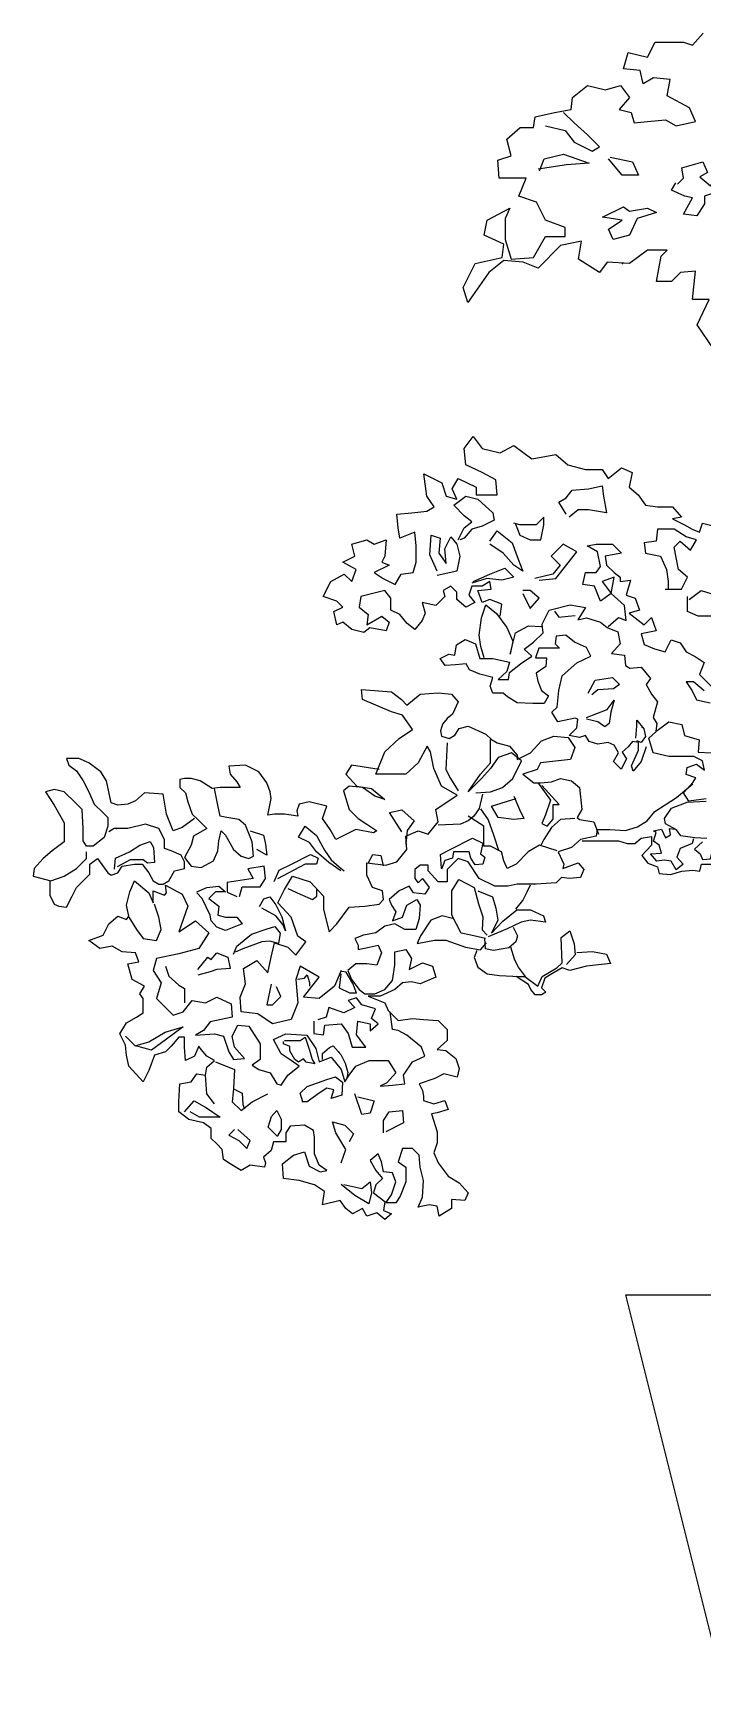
# Model space of a CAD drawing. Extents: x 898 to 1809, y 384 to 1198.
# Drawn here: x 898 to 1220, y 393 to 1190 of the extents above; entities that cross this region are included whole.
import ezdxf

# ---------------------------------------------------------------- set-up
doc = ezdxf.new("R2010")
doc.units = 0
doc.header["$LTSCALE"] = 0.9
doc.header["$MEASUREMENT"] = 0
doc.header["$PDSIZE"] = 15
for name, color, linetype in [('2', 2, 'CONTINUOUS'), ('3', 3, 'CONTINUOUS'), ('4', 4, 'CONTINUOUS')]:
    doc.layers.add(name, color=color, linetype=linetype)

msp = doc.modelspace()

# ---------------------------------------------------------------- linework, layer by layer
at = {"layer": '2'}
msp.add_lwpolyline([(1230.52, 393.02), (1183.27, 582.02), (1655.77, 582.02), (1608.52, 393.02)], dxfattribs=at)
at = {"layer": '3'}
for points in [[(1225.56, 1038.1), (1217.62, 1049.64), (1223.39, 1061.91), (1215.45, 1061.91), (1216.9, 1075.61), (1209.68, 1074.89), (1205.35, 1070.56), (1198.13, 1070.56), (1200.29, 1082.83), (1203.18, 1085.71), (1193.79, 1085.71), (1185.13, 1079.22), (1174.3, 1079.94), (1170.69, 1074.89), (1160.59, 1081.38), (1162.03, 1090.04), (1151.92, 1087.88), (1141.1, 1077.06), (1133.88, 1079.94), (1124.49, 1080.66), (1117.27, 1074.89), (1107.17, 1060.46), (1105, 1067.68), (1110.78, 1079.22), (1123.77, 1082.11), (1124.49, 1088.6), (1115.11, 1092.93), (1116.55, 1100.14), (1127.38, 1105.91), (1125.21, 1100.86), (1125.21, 1090.76), (1128.1, 1081.38), (1138.93, 1082.11), (1144.71, 1092.21), (1154.09, 1092.21), (1154.09, 1096.53), (1144.71, 1100.14), (1140.37, 1108.8), (1131.71, 1111.68), (1135.32, 1120.34), (1122.33, 1120.34), (1121.6, 1129), (1128.1, 1131.16), (1125.94, 1139.1), (1132.43, 1144.87), (1138.93, 1144.87), (1139.65, 1149.92), (1149.04, 1152.08), (1156.98, 1153.52), (1157.7, 1159.3), (1164.92, 1165.07), (1173.58, 1162.9), (1180.8, 1165.07), (1185.13, 1159.3), (1180.08, 1153.52), (1185.85, 1152.08), (1187.3, 1147.03), (1193.79, 1147.75), (1202.46, 1148.47), (1207.51, 1145.59), (1216.9, 1147.75), (1214.01, 1154.25), (1203.18, 1160.02), (1204.62, 1167.95), (1196.68, 1168.67), (1191.63, 1165.79), (1190.19, 1172.28), (1182.24, 1173), (1184.41, 1180.94), (1193.79, 1178.77), (1197.4, 1185.99), (1211.12, 1185.99), (1215.45, 1184.54), (1220.51, 1190.32)], [(1144.71, 1145.59), (1154.09, 1143.42), (1158.42, 1137.65), (1167.08, 1133.33), (1170.69, 1135.49), (1164.92, 1141.26), (1158.42, 1147.03), (1153.37, 1152.08)], [(1141.82, 1123.95), (1143.98, 1129.72), (1153.37, 1131.88), (1165.64, 1127.55), (1154.81, 1126.83), (1141.1, 1124.67)], [(1175.75, 1130.44), (1186.58, 1128.28), (1189.46, 1121.78), (1181.52, 1121.78), (1175.03, 1129.72)], [(1208.16, 1117.4), (1211.05, 1120.29), (1210.33, 1125.34), (1220.43, 1128.22), (1222.6, 1123.17), (1218.99, 1121.01), (1224.04, 1116.68), (1228.38, 1121.73), (1229.82, 1114.52), (1221.16, 1111.63), (1221.16, 1108.02), (1217.55, 1102.25), (1211.05, 1102.97), (1215.38, 1110.91), (1211.77, 1111.63), (1205.27, 1114.52), (1207.44, 1118.12)], [(1172.14, 1101.58), (1182.24, 1106.63), (1185.13, 1104.47), (1193.79, 1105.91), (1198.13, 1103.75), (1188.74, 1100.86), (1185.13, 1092.93), (1177.19, 1090.76), (1175.03, 1095.81), (1181.52, 1100.14), (1172.14, 1101.58)], [(1122.82, 909.29), (1123.54, 915.06), (1117.77, 917.22), (1114.16, 915.78), (1111.99, 921.55), (1118.49, 922.27), (1117.77, 925.88), (1114.16, 923.71), (1109.11, 923.71), (1107.66, 919.39), (1110.55, 915.78), (1106.22, 913.62), (1101.89, 917.22), (1101.89, 920.83), (1099, 923.71), (1095.39, 921.55), (1096.11, 918.67), (1091.78, 914.34), (1085.28, 915.78), (1086.73, 910.73), (1085.28, 907.12), (1081.67, 902.79), (1078.06, 905.68), (1074.45, 910.01), (1070.12, 912.17), (1070.12, 917.94), (1067.24, 921.55), (1061.46, 920.11), (1055.68, 918.67), (1054.96, 913.62), (1059.29, 910.01), (1058.57, 904.96), (1065.79, 909.29), (1069.4, 906.4), (1067.96, 902.07), (1060.02, 903.52), (1057.13, 901.35), (1051.35, 902.79), (1047.02, 906.4), (1044.13, 904.96), (1042.69, 911.45), (1047.02, 913.62), (1044.13, 916.5), (1037.64, 918.67), (1041.25, 925.88), (1047.74, 929.49), (1051.35, 925.88), (1053.52, 931.65), (1047.02, 935.26), (1052.8, 938.14), (1051.35, 943.91), (1058.57, 946.08), (1062.18, 943.91), (1067.96, 946.08), (1067.24, 938.14), (1065.79, 935.26), (1069.4, 933.81), (1062.18, 930.21), (1066.51, 927.32), (1072.29, 924.44), (1075.18, 929.49), (1080.95, 930.21), (1082.4, 935.26), (1082.4, 943.19), (1081.67, 949.69), (1074.45, 946.8), (1073.73, 951.85), (1073.01, 958.34), (1080.23, 959.06), (1087.45, 959.78), (1091.06, 961.95), (1087.45, 967), (1086, 977.82), (1094.67, 973.49), (1096.83, 967), (1101.89, 965.56), (1099.72, 970.61), (1102.61, 975.66), (1111.27, 971.33), (1111.27, 967.72), (1121.38, 967.72), (1120.66, 974.93), (1114.16, 978.54), (1106.22, 982.15), (1105.5, 990.08), (1109.83, 995.85), (1114.16, 990.08), (1122.82, 987.92), (1129.32, 991.53), (1137.98, 985.03), (1149.53, 987.2), (1155.31, 982.15), (1163.97, 979.98), (1171.91, 979.98), (1174.8, 975.66), (1181.3, 980.71), (1186.35, 978.54), (1184.91, 971.33), (1189.24, 967.72), (1192.85, 962.67), (1198.62, 961.95), (1205.84, 961.95), (1210.17, 956.9), (1205.84, 956.18), (1211.62, 953.29), (1215.22, 951.13), (1218.83, 949.69), (1220.28, 954.01), (1226.05, 952.57)], [(1102.61, 946.08), (1105.5, 951.85), (1109.11, 954.73), (1105.5, 957.62), (1100.44, 962.67), (1106.22, 967), (1111.99, 965.56), (1119.21, 959.06), (1119.93, 955.46), (1114.16, 952.57), (1109.11, 951.13), (1105.5, 946.8), (1103.33, 946.08)], [(1154.59, 958.34), (1150.98, 964.11), (1154.59, 966.28), (1157.47, 969.88), (1165.41, 970.61), (1171.91, 972.05), (1172.63, 967), (1174.08, 959.06), (1165.41, 960.51), (1160.36, 960.51), (1156.03, 956.9)], [(1130.04, 954.01), (1132.21, 948.24), (1137.26, 946.08), (1142.31, 946.08), (1143.76, 953.29), (1143.76, 956.9), (1140.15, 953.29), (1135.82, 953.29), (1132.21, 953.29), (1129.32, 954.01)], [(1117.77, 945.36), (1121.38, 950.41), (1128.6, 944.64), (1131.48, 936.7), (1133.65, 930.93), (1129.32, 933.81), (1124.27, 939.59), (1117.77, 943.91)], [(1202.23, 922.27), (1210.17, 922.27), (1213.06, 928.04), (1208.73, 931.65), (1206.56, 942.47), (1209.45, 945.36), (1214.5, 941.03), (1217.39, 946.08), (1212.34, 947.52), (1206.56, 951.13), (1198.62, 951.13), (1197.9, 945.36), (1192.12, 944.64), (1192.85, 939.59), (1200.06, 938.14), (1202.95, 931.65), (1203.67, 925.88), (1203.67, 922.27)], [(1092.5, 930.93), (1088.89, 938.86), (1089.61, 948.24), (1093.95, 946.8), (1093.22, 939.59), (1096.83, 934.54), (1096.11, 941.75), (1099, 947.52), (1101.89, 943.91), (1103.33, 938.14), (1101.89, 930.93), (1092.5, 928.76)], [(1141.59, 926.6), (1149.53, 927.32), (1159.64, 940.31), (1153.14, 943.91), (1147.37, 938.14), (1151.7, 933.81), (1148.09, 929.49), (1139.43, 927.32)], [(1174.8, 904.24), (1179.85, 908.57), (1183.46, 907.12), (1182.74, 914.34), (1176.24, 920.11), (1177.69, 928.04), (1171.91, 925.88), (1176.24, 920.11), (1171.19, 916.5), (1168.3, 923.71), (1162.53, 924.44), (1163.97, 930.21), (1169.02, 930.21), (1171.19, 933.09), (1169.75, 940.31), (1164.69, 943.19), (1169.02, 943.91), (1176.96, 943.91), (1181.3, 939.59), (1173.35, 938.14), (1174.08, 933.81), (1177.69, 930.21), (1180.57, 928.04), (1180.57, 925.88), (1185.63, 926.6), (1183.46, 919.39), (1187.79, 917.94), (1189.96, 912.17), (1184.91, 910.73), (1192.12, 904.96), (1195.73, 908.57), (1197.9, 902.07), (1190.68, 900.63), (1192.12, 895.58), (1197.18, 893.42), (1202.23, 891.97), (1205.12, 897.74), (1209.45, 896.3), (1212.34, 891.97), (1216.67, 889.81), (1221, 886.92), (1218.83, 881.15), (1224.61, 875.38)], [(1109.83, 925.88), (1117.77, 929.49), (1124.99, 932.37), (1129.32, 928.04), (1123.54, 926.6), (1116.32, 927.32), (1109.11, 925.16)], [(1133.65, 920.11), (1137.26, 912.89), (1141.59, 917.94), (1137.26, 921.55), (1133.65, 921.55)], [(1213.78, 917.22), (1219.56, 921.55), (1226.78, 919.39), (1226.78, 912.89), (1226.05, 909.29), (1218.11, 909.29), (1213.06, 911.45), (1213.06, 918.67)], [(1193.17, 846.22), (1190.67, 839.13), (1186.91, 834.54), (1186.08, 837.04), (1189.41, 844.55), (1189.41, 848.3), (1186.49, 848.72), (1184.41, 846.22), (1181.49, 843.71), (1183.57, 840.38), (1181.07, 835.38), (1177.31, 839.13), (1179.82, 843.3), (1177.73, 847.05), (1174.81, 848.3), (1169.8, 847.47), (1165.63, 848.72), (1163.96, 851.64), (1161.04, 850.8), (1156.03, 851.64), (1159.79, 855.39), (1160.2, 859.56), (1158.95, 859.98), (1150.61, 858.31), (1147.69, 862.9), (1150.19, 865.4), (1151.02, 873.32), (1152.69, 880.41), (1159.79, 886.67), (1166.46, 890), (1164.38, 894.17), (1158.53, 896.67), (1154.36, 900.01), (1149.77, 899.59), (1149.35, 895.84), (1151.44, 893.75), (1146.43, 893.75), (1141.43, 893.75), (1139.76, 889.17), (1145.18, 889.17), (1144.76, 885), (1140.17, 881.66), (1141.01, 877.91), (1142.68, 873.32), (1146.02, 870.82), (1143.93, 867.07), (1138.51, 867.07), (1130.99, 867.48), (1126.4, 870.4), (1124.32, 872.07), (1119.31, 872.07), (1118.06, 875.41), (1119.31, 879.58), (1113.05, 881.24), (1108.04, 883.33), (1106.37, 886.25), (1101.37, 885.83), (1096.36, 885.41), (1093.86, 888.75), (1098.03, 890.83), (1100.95, 890.42), (1101.78, 895.42), (1105.96, 897.92), (1110.96, 895.84), (1113.05, 888.75), (1119.31, 888.75), (1127.24, 887.08), (1125.99, 882.5), (1121.81, 878.74), (1126.82, 878.74), (1127.24, 882.08), (1132.66, 886.25), (1138.09, 890), (1134.33, 893.34), (1138.92, 896.67), (1143.51, 901.26), (1143.1, 905.43), (1146.43, 912.1), (1156.45, 914.6), (1163.96, 913.35), (1160.2, 907.51), (1164.38, 908.35), (1171.05, 906.26), (1174.39, 903.76), (1179.4, 901.68), (1180.65, 895.84), (1176.48, 891.25), (1182.74, 890.42), (1183.15, 885.41), (1185.24, 884.16), (1190.67, 884.58), (1195.26, 879.16), (1193.17, 876.24), (1195.67, 871.65), (1198.59, 867.9), (1196.51, 860.39), (1198.18, 857.48), (1197.76, 853.72)], [(1115.14, 889.17), (1113.47, 894.59), (1112.63, 900.01), (1113.89, 908.35), (1115.97, 914.6), (1120.98, 910.43), (1125.99, 903.76), (1128.91, 897.09), (1127.66, 890.83), (1130.16, 901.26), (1136.42, 904.6), (1142.68, 904.18)], [(1148.94, 911.68), (1151.02, 908.77), (1155.61, 909.18), (1158.95, 909.6)], [(1165.21, 872.07), (1168.55, 878.33), (1176.9, 879.58), (1180.23, 876.24), (1177.31, 874.16), (1169.8, 873.74), (1166.88, 871.24)], [(1221, 873.22), (1215.95, 877.55), (1212.34, 877.55), (1215.22, 873.22), (1217.39, 868.89), (1223.89, 867.45)], [(1046.31, 738.33), (1043.09, 730.83), (1035.59, 724.94), (1028.09, 725.48), (1035.59, 735.12), (1026.48, 740.47), (1024.34, 734.04), (1025.41, 722.8), (1022.2, 714.77), (1013.09, 712.63), (1006.12, 717.45), (998.09, 718.52), (997.55, 725.48), (1000.23, 731.9), (999.16, 739.4), (1005.59, 743.15), (1010.95, 737.26), (1012.55, 744.75), (1014.16, 751.71), (1020.59, 749.57), (1024.34, 745.82), (1029.16, 752.25), (1025.41, 754.93), (1022.2, 764.03), (1015.77, 770.99), (1018.98, 777.42), (1022.73, 783.84), (1031.31, 781.16), (1037.74, 774.2), (1037.74, 767.78), (1040.42, 757.07), (1044.17, 760.82), (1050.06, 768.85), (1057.56, 769.38), (1064.53, 770.45), (1066.67, 772.6), (1066.13, 776.88), (1061.31, 778.49), (1058.63, 784.38), (1058.63, 790.27), (1067.74, 789.2), (1073.1, 790.8), (1077.92, 796.69), (1077.39, 803.12), (1083.28, 805.79), (1088.1, 804.19), (1092.93, 810.08), (1091.85, 815.97), (1102.03, 822.93), (1094.53, 827.21), (1090.78, 835.78), (1089.18, 843.81), (1087.57, 846.49), (1083.28, 838.46), (1077.39, 833.1), (1062.92, 833.1), (1067.21, 843.81), (1074.17, 850.24), (1080.6, 854.52), (1075.78, 861.48), (1070.42, 863.09), (1056.49, 868.98), (1055.95, 873.8), (1070.42, 872.72), (1075.24, 868.98), (1077.92, 866.3), (1084.35, 871.65), (1092.93, 872.19), (1099.36, 871.65), (1102.57, 867.91), (1099.89, 862.02), (1097.21, 859.87), (1095.07, 857.2), (1094, 853.98), (1094.53, 851.31), (1098.28, 850.24), (1100.96, 851.84), (1103.11, 855.06), (1107.39, 856.13), (1115.97, 852.38), (1118.64, 849.7), (1121.32, 848.09), (1127.22, 846.49), (1130.97, 842.2), (1130.97, 840.06), (1137.4, 843.28), (1142.76, 849.17), (1148.65, 851.31), (1155.62, 850.77), (1158.83, 845.95), (1156.69, 840.06), (1142.22, 838.46), (1140.61, 835.24), (1133.65, 833.1), (1139.01, 828.82), (1142.22, 828.82), (1147.58, 829.35), (1151.87, 830.96), (1157.22, 829.89), (1160.97, 826.68), (1162.05, 815.97), (1159.9, 812.22), (1160.97, 811.15), (1167.94, 810.08), (1170.08, 804.19)], [(1164.38, 860.39), (1174.39, 864.15), (1177.73, 868.73), (1176.06, 862.9), (1175.23, 857.48), (1173.14, 855.81), (1169.8, 858.31), (1164.38, 859.56)], [(1188.16, 850.39), (1188.58, 856.22), (1188.58, 859.14), (1191.92, 854.97), (1192.75, 851.22), (1190.67, 848.3), (1188.58, 849.14)], [(1221.96, 821.2), (1213.62, 819.95), (1211.11, 824.12), (1215.7, 829.12), (1216.95, 831.21), (1212.36, 832.87), (1212.78, 836.21), (1217.37, 837.88), (1221.13, 834.96), (1220.29, 839.54), (1216.12, 841.63), (1209.44, 841.63), (1204.02, 841.63), (1196.51, 843.3), (1194.42, 850.39), (1199.01, 854.56), (1204.02, 858.31), (1210.28, 857.06), (1211.53, 851.64), (1218.62, 849.55), (1218.21, 843.71), (1224.47, 843.3)], [(1097.21, 848.09), (1096.68, 835.24), (1098.82, 830.96), (1102.57, 825.07)], [(1111.14, 824), (1118.11, 824.53), (1124, 826.68), (1128.83, 830.96), (1133.11, 839.53), (1128.29, 843.28), (1121.86, 841.13), (1118.11, 835.78), (1113.82, 830.96), (1107.39, 824.53), (1113.29, 833.1), (1118.11, 838.46), (1118.11, 849.7)], [(975.58, 811.68), (969.69, 807.4), (965.4, 805.79), (962.19, 813.83), (960.58, 823.46), (951.47, 824), (947.18, 820.25), (943.43, 818.64), (938.61, 818.11), (935.4, 819.18), (933.25, 829.89), (930.57, 834.17), (924.68, 838.46), (919.86, 840.6), (913.96, 840.6), (915.03, 837.39), (918.79, 834.71), (922, 829.89), (924.68, 824.53), (927.36, 818.64), (931.65, 814.36), (933.79, 812.22), (933.79, 807.94), (932.18, 802.58), (926.82, 798.3), (923.61, 798.3), (922, 800.98), (922, 806.87), (921.46, 815.97), (918.25, 819.18), (912.89, 824.53), (908.07, 825.61), (903.78, 824.53), (908.07, 818.11), (910.75, 813.29), (912.89, 809.54), (912.89, 803.65), (912.89, 800.44), (907, 796.16), (902.71, 792.41), (898.42, 787.59), (897.89, 783.84), (906.46, 781.7), (912.89, 783.84), (918.79, 787.59), (923.61, 792.41), (923.61, 795.62)], [(1064.53, 835.24), (1051.13, 837.39), (1048.45, 833.1), (1053.81, 827.21), (1060.78, 826.14), (1067.21, 820.79), (1062.38, 822.39), (1056.49, 826.68), (1050.06, 827.21), (1047.38, 825.07), (1050.06, 815.97), (1054.35, 811.68), (1058.63, 809.01), (1063.46, 805.79), (1061.85, 804.72), (1053.28, 806.33), (1043.63, 801.51), (1040.95, 806.33), (1037.2, 811.68), (1039.34, 817.57), (1030.77, 819.72), (1025.95, 818.64), (1024.88, 815.43), (1025.41, 812.75), (1018.98, 813.83), (1014.16, 813.83), (1010.95, 813.29), (1012.55, 821.32), (1012.02, 824.53), (1010.41, 828.82), (1006.66, 834.17), (1000.23, 837.39), (992.19, 836.85), (992.73, 833.1), (995.94, 829.35), (997.55, 826.68), (991.66, 826.68), (987.91, 826.68), (984.16, 826.14), (978.26, 829.89), (973.97, 830.96), (970.76, 830.96), (968.62, 830.42), (968.62, 826.68), (971.3, 824), (972.37, 819.72), (974.51, 813.83), (977.19, 811.15), (981.48, 806.87), (975.05, 803.12), (973.97, 798.83), (970.76, 792.94), (973.97, 788.66), (978.8, 788.12), (984.69, 791.34), (986.83, 796.16), (987.37, 800.98), (988.44, 805.79), (990.58, 803.65), (994.34, 796.69), (998.09, 793.48), (1001.84, 792.41), (1003.98, 793.48), (1003.44, 800.44), (1000.23, 808.47), (997.01, 811.15), (991.12, 812.22), (987.91, 812.75), (986.83, 818.11), (985.23, 826.14)], [(1114.36, 823.46), (1112.75, 816.5), (1110.07, 812.75), (1107.39, 810.61), (1103.64, 809.01), (1092.93, 808.47)], [(1129.36, 822.39), (1132.04, 815.97), (1134.18, 811.68), (1129.36, 811.15), (1121.86, 812.22), (1118.64, 817.57), (1130.43, 821.32)], [(1141.21, 828.48), (1147.05, 820.56), (1144.55, 813.47), (1142.88, 809.3), (1145.38, 808.05), (1148.3, 811.38), (1148.3, 818.47), (1151.22, 818.47), (1142.88, 827.65)], [(1075.39, 805.24), (1069.43, 814.51), (1075.39, 815.83), (1081.35, 810.54), (1078.04, 805.91), (1077.37, 799.29)], [(1113.25, 816.39), (1117.01, 810.97), (1119.51, 803.88), (1122.01, 796.37)], [(1222.38, 802.02), (1216.54, 802.43), (1209.86, 803.27), (1207.77, 806.19), (1202.35, 809.1), (1201.93, 811.61), (1205.27, 816.61), (1212.78, 819.53), (1221.96, 819.95)], [(905.93, 781.7), (905.93, 774.74), (908.07, 770.45), (910.21, 769.38), (913.96, 768.85), (916.64, 774.2), (918.79, 778.49), (925.22, 784.91), (925.22, 789.73), (928.97, 792.41), (933.79, 785.45), (935.4, 784.38), (938.61, 785.45), (940.75, 788.66), (946.65, 789.73), (950.4, 789.73), (953.61, 785.45), (955.76, 781.7), (958.44, 780.09), (960.58, 780.09), (963.26, 781.7), (965.94, 786.52), (970.76, 787.59), (970.76, 790.8), (969.15, 794.01), (964.33, 796.16), (961.11, 797.23), (961.11, 801.51), (958.44, 806.87), (952.01, 809.01), (943.43, 806.87), (937, 806.87), (934.32, 805.26)], [(1169.55, 806.33), (1169.01, 803.12), (1161.51, 801.51), (1157.22, 797.76), (1150.79, 795.62), (1153.47, 789.73), (1152.94, 787.59), (1160.44, 790.27), (1163.12, 787.05), (1161.51, 783.31), (1156.15, 782.77), (1152.4, 783.31), (1149.72, 780.63), (1140.08, 780.09), (1130.97, 780.09), (1126.68, 779.02), (1120.25, 779.02), (1112.75, 782.77), (1107.39, 790.8), (1102.57, 792.41), (1097.21, 787.05), (1097.21, 781.16), (1092.93, 781.16), (1088.1, 786.52), (1088.1, 789.2), (1084.35, 789.2), (1081.67, 787.05), (1081.67, 782.77), (1083.28, 780.63), (1085.42, 782.77), (1088.64, 778.49), (1086.5, 775.27), (1081.14, 775.81), (1078.99, 779.02), (1074.17, 776.88), (1069.35, 772.6), (1070.42, 769.92), (1072.56, 766.71), (1070.96, 762.42), (1075.78, 764.03), (1077.92, 769.92), (1082.75, 772.6), (1084.35, 769.92), (1083.82, 763.49), (1082.21, 758.14), (1076.85, 758.14), (1072.03, 760.82), (1067.21, 759.75), (1062.92, 756.53), (1057.03, 755.46), (1052.74, 753.86), (1054.35, 750.64), (1054.35, 748.5), (1059.71, 749.57), (1063.99, 750.64), (1065.6, 746.9), (1063.46, 741.01), (1058.63, 741.54), (1053.28, 741.54), (1049.52, 738.33), (1051.13, 734.04), (1054.88, 729.23), (1057.56, 727.08), (1062.38, 727.08), (1067.21, 729.23), (1070.96, 733.51), (1072.03, 741.01), (1072.03, 747.43), (1077.39, 748.5), (1080.07, 744.22), (1078.99, 738.86), (1085.42, 742.08), (1090.25, 740.47), (1091.85, 735.12), (1084.35, 731.9), (1080.07, 732.97), (1075.78, 732.44), (1072.03, 729.23), (1065.06, 726.01), (1059.17, 726.01), (1067.21, 722.8), (1068.81, 719.05), (1073.64, 714.23), (1080.6, 715.3), (1085.96, 714.77), (1092.93, 714.23), (1097.21, 709.95), (1097.21, 704.6), (1092.39, 700.31), (1096.68, 699.78), (1101.5, 696.03), (1103.11, 691.21), (1102.03, 686.93), (1095.6, 688.53), (1091.32, 686.39), (1083.82, 683.71), (1085.42, 680.5), (1085.96, 677.82), (1085.96, 675.68), (1090.78, 674.08), (1096.14, 675.68), (1097.75, 671.4), (1092.39, 669.79), (1089.71, 669.26), (1092.39, 660.69), (1092.39, 655.33), (1090.78, 650.52), (1092.93, 645.7), (1097.75, 639.27), (1103.11, 636.06), (1107.39, 631.24), (1105.79, 627.49), (1099.36, 628.03), (1099.36, 623.74), (1093.46, 620), (1092.39, 624.81), (1088.64, 625.35), (1083.28, 624.28), (1085.42, 629.1), (1085.96, 637.13), (1084.35, 643.55), (1083.82, 649.44), (1080.6, 652.66), (1075.78, 652.66), (1073.64, 646.23), (1077.39, 643.55), (1077.39, 636.59), (1074.71, 629.63), (1072.56, 626.42), (1067.74, 626.42), (1070.42, 630.17), (1072.56, 636.59), (1070.96, 640.88), (1066.67, 641.41), (1065.6, 646.23), (1063.99, 649.98), (1060.24, 646.77), (1062.92, 641.95), (1066.13, 638.2), (1062.92, 634.99), (1061.85, 631.24), (1067.21, 626.96), (1066.67, 622.67), (1070.42, 621.07), (1067.21, 618.39), (1063.46, 621.6), (1058.63, 620), (1056.49, 623.74), (1051.67, 621.07), (1048.45, 623.74), (1045.77, 627.49), (1037.2, 625.35), (1038.27, 631.78), (1033.45, 634.99), (1025.95, 637.13), (1018.45, 638.2), (1017.91, 645.16), (1023.27, 649.44), (1028.63, 651.05), (1030.77, 644.09), (1036.13, 641.41), (1039.34, 641.95), (1035.59, 644.63), (1033.45, 649.98), (1033.45, 658.01), (1032.91, 661.22), (1028.63, 663.9), (1021.66, 663.37), (1019.52, 660.15), (1019.52, 655.87), (1013.62, 655.87), (1012.55, 651.59), (1008.8, 648.37), (1009.87, 645.7), (1009.34, 643.55), (1002.37, 644.63), (998.09, 641.95), (992.73, 645.16), (989.51, 647.3), (988.98, 652.12), (986.3, 654.8), (983.62, 657.48), (983.62, 662.3), (979.87, 664.97), (972.9, 666.58), (968.08, 670.33), (968.08, 675.15), (968.62, 683.71), (973.97, 684.78), (976.65, 688.53), (980.94, 688), (981.48, 691.74), (985.23, 694.96), (981.48, 697.1), (978.8, 700.31), (977.73, 701.92), (975.58, 697.1), (971.3, 694.96), (970.76, 701.38), (970.76, 706.2), (968.08, 706.2), (964.33, 701.92), (961.65, 699.24), (956.29, 697.63), (953.61, 690.14), (950.93, 684.78), (943.97, 692.28), (942.9, 697.63), (942.36, 702.45), (939.68, 707.81), (942.9, 713.16), (947.72, 715.84), (950.93, 717.98), (950.93, 724.94), (949.33, 727.08), (951.47, 730.83), (945.58, 734.04), (943.43, 741.54), (948.79, 742.61), (947.18, 746.9), (940.75, 747.43), (935.93, 750.11), (930.04, 749.04), (924.68, 752.79), (931.65, 755.46), (934.32, 760.82), (938.61, 764.57), (942.9, 762.96), (943.97, 764.57), (942.9, 769.92), (944.5, 776.34), (946.65, 781.7), (953.61, 775.81), (955.76, 770.99), (955.76, 776.88), (961.11, 774.74), (962.19, 775.81), (961.65, 779.56), (969.69, 775.27), (972.37, 769.38), (968.08, 757.07), (976.12, 762.42), (982.55, 756.53), (977.73, 749.04), (968.08, 746.36), (957.36, 744.22), (955.76, 738.33), (959.51, 732.44), (957.36, 724.94), (965.4, 716.91), (970.22, 718.52), (974.51, 723.87), (980.94, 722.8), (986.3, 725.48), (993.26, 722.27), (993.8, 715.84), (983.08, 713.7), (979.87, 709.41), (976.12, 707.27), (985.23, 707.81), (989.51, 706.74), (992.19, 699.24), (994.34, 695.49), (999.69, 696.03), (994.87, 701.38), (993.8, 706.74), (996.48, 712.09), (1001.84, 711.56), (1007.2, 702.99), (1007.2, 695.49), (1003.44, 692.82), (1006.66, 690.67), (1012.02, 689.07), (1015.23, 683.71), (1017.38, 683.18), (1020.59, 688), (1025.95, 692.28), (1022.2, 694.96), (1017.38, 698.17), (1013.62, 705.13), (1019.52, 707.81), (1029.7, 707.27), (1033.99, 700.85), (1035.59, 694.42), (1041.49, 696.56), (1046.31, 690.67), (1047.92, 684.78), (1050.06, 688), (1053.28, 692.28), (1059.71, 694.96), (1068.81, 694.96), (1072.56, 689.07), (1068.28, 684.25), (1065.06, 682.64), (1070.96, 683.18), (1076.85, 683.71), (1076.32, 688), (1080.6, 694.42), (1086.5, 697.1), (1084.89, 701.38), (1077.92, 707.27), (1073.64, 709.41), (1070.96, 709.95), (1069.89, 718.52)], [(1002.37, 805.79), (1008.8, 803.65), (1009.87, 799.37), (1010.41, 794.01), (1005.59, 796.69)], [(1046.07, 786.37), (1040.23, 790.54), (1034.38, 795.54), (1031.05, 800.13), (1025.62, 802.63), (1028.96, 808.05), (1034.38, 803.46), (1038.14, 796.37), (1041.48, 791.79), (1045.23, 788.45), (1047.74, 786.37)], [(1150.26, 796.16), (1141.69, 798.83), (1136.33, 795.62), (1130.43, 789.73), (1126.15, 787.59), (1124.54, 791.34), (1123.47, 795.62), (1118.11, 798.3), (1114.89, 798.3), (1114.89, 807.94), (1107.39, 812.75)], [(1158.83, 811.68), (1151.87, 811.15), (1147.58, 807.4), (1143.83, 801.51), (1142.22, 798.3)], [(1215.95, 801.91), (1215.18, 799.6), (1209.4, 797.29), (1207.86, 793.05), (1210.94, 789.59), (1207.48, 786.89), (1205.17, 791.13), (1201.7, 791.51), (1198.23, 791.13), (1195.15, 794.59), (1200.54, 794.98), (1199.39, 798.83), (1196.69, 800.75), (1197.85, 804.99), (1196.69, 805.76), (1200.54, 806.53), (1202.47, 802.29), (1204.78, 803.83), (1204.39, 806.91), (1207.09, 806.53)], [(937.16, 787.2), (937.58, 792.62), (944.25, 795.54), (949.26, 798.87), (954.27, 800.54), (955.94, 797.62), (956.35, 790.54), (953.01, 790.12), (950.93, 791.79), (944.67, 791.79), (938.41, 788.45)], [(1094.47, 787.62), (1094.06, 794.29), (1098.65, 796.79), (1109.5, 802.21), (1114.5, 799.71), (1113.25, 794.71), (1115.34, 793.04), (1114.5, 789.7), (1110.75, 789.28), (1108.66, 792.62), (1107.83, 795.54), (1104.49, 795.54), (1100.32, 795.54), (1099.9, 792.62), (1096.14, 791.37), (1094.47, 787.2)], [(1220.19, 800.37), (1216.34, 796.9), (1219.04, 794.59), (1220.19, 791.9), (1224.04, 792.28), (1224.81, 795.75), (1227.9, 798.83), (1229.44, 794.98), (1229.82, 792.67), (1232.91, 795.36)], [(1013.94, 781.36), (1016.44, 786.78), (1022.28, 789.7), (1031.46, 794.29), (1035.22, 792.62), (1034.38, 789.7), (1028.96, 789.7), (1015.61, 782.61)], [(1059.42, 790.54), (1061.51, 794.29), (1065.26, 793.87), (1066.52, 788.87)], [(997.27, 774.15), (998.6, 778.78), (1007.2, 778.78), (1009.85, 782.75), (1009.19, 788.71), (1001.24, 787.38), (1003.89, 782.75), (991.31, 780.77), (991.31, 776.14), (995.95, 774.15)], [(1115.76, 753.84), (1108.66, 755.51), (1104.07, 756.34), (1099.48, 765.1), (1099.48, 776.77), (1102.82, 782.2), (1110.33, 778.44), (1112.42, 770.52), (1114.5, 764.26), (1114.09, 758.01), (1116.59, 755.51)], [(976.65, 776.34), (981.48, 778.49), (987.37, 779.02), (990.58, 776.34), (985.76, 776.34), (982.55, 773.13), (987.37, 769.38), (986.83, 765.1), (990.58, 764.03), (995.94, 764.03), (998.62, 760.82), (990.58, 757.6), (986.3, 759.21), (983.62, 762.42), (983.08, 765.1), (979.33, 773.13), (976.65, 775.81)], [(1006.84, 769.27), (1008.93, 773.02), (1011.85, 773.86), (1014.77, 770.1), (1017.69, 764.26), (1019.36, 757.59), (1018.11, 760.51), (1014.77, 764.68), (1008.1, 768.43)], [(1020.59, 777.95), (1026.48, 775.27), (1032.38, 772.6), (1034.52, 774.2), (1034.52, 777.42)], [(1112, 776.77), (1119.09, 773.86), (1120.76, 768.43), (1121.6, 762.6), (1118.68, 756.34), (1124.1, 762.18), (1130.78, 767.6), (1137.45, 767.6), (1143.71, 764.68), (1144.55, 761.76), (1137.45, 762.6), (1132.86, 761.76), (1126.19, 758.43), (1117.01, 754.67)], [(1130.36, 768.02), (1133.7, 772.19), (1135.78, 776.36), (1137.45, 779.69)], [(943.97, 764.03), (947.72, 758.14), (950.93, 753.86), (957.36, 752.79), (959.51, 758.14), (958.44, 764.03), (956.29, 770.45)], [(994.33, 746.33), (995.99, 750.09), (1003.09, 755.92), (1010.6, 758.43), (1014.36, 759.68), (1016.86, 756.34), (1016.02, 751.34), (1011.85, 752.59), (1008.1, 752.17), (998.92, 748.84), (995.16, 747.17)], [(1099.9, 763.43), (1094.89, 764.68), (1089.47, 762.6), (1084.46, 755.09), (1082.79, 751.34), (1091.14, 753.01), (1096.56, 753.01), (1106.16, 749.67), (1113.25, 748.42), (1116.17, 751.75)], [(1129.11, 759.26), (1131.19, 755.09), (1130.36, 752.17), (1127.02, 749.25), (1119.51, 748), (1115.76, 748.84), (1115.34, 753.84)], [(1134.7, 735.47), (1140.96, 730.89), (1143.05, 735.47), (1150.14, 739.64), (1152.64, 742.15), (1152.23, 754.24), (1156.4, 757.58), (1158.49, 751.32), (1158.9, 745.9), (1154.73, 741.31)], [(1111.58, 748), (1110.33, 744.67), (1112, 740.08), (1116.59, 736.74), (1122.43, 735.91), (1132.03, 735.49), (1134.95, 735.49), (1131.61, 740.08), (1129.94, 743.42), (1127.86, 749.67)], [(977.19, 738.86), (982.01, 744.75), (983.62, 743.68), (986.3, 746.9), (991.66, 744.75), (992.73, 739.4), (986.3, 738.86), (983.08, 737.79), (977.19, 736.19)], [(1159.74, 747.15), (1167.25, 747.57), (1173.93, 746.32), (1176.01, 741.73), (1164.33, 740.48), (1156.4, 738.39), (1152.64, 739.64), (1146.8, 736.31), (1144.3, 734.64), (1142.63, 730.05), (1144.72, 727.97), (1142.63, 726.72), (1139.71, 726.72), (1137.62, 729.22), (1136.37, 731.72), (1130.53, 735.47)], [(961.65, 740.47), (963.26, 735.65), (968.08, 731.37), (970.76, 729.76), (970.76, 725.48), (970.76, 722.8)], [(1025.2, 734.24), (1028.54, 734.66), (1029.79, 736.33), (1031.05, 732.57), (1031.05, 730.91)], [(1046.07, 736.74), (1045.23, 730.07), (1050.24, 727.57), (1053.58, 727.57), (1051.91, 732.16), (1048.57, 737.58), (1046.49, 737.99)], [(1012.5, 731.81), (1010.51, 721.89), (1013.16, 721.89), (1017.13, 725.86), (1015.15, 730.49)], [(1033.02, 713.95), (1033.02, 708), (1037.65, 707.34), (1038.32, 711.97), (1046.26, 712.63), (1049.57, 708), (1051.56, 701.38), (1058.18, 701.38), (1053.54, 707.34), (1054.2, 713.95), (1060.16, 712.63), (1060.16, 709.32), (1064.13, 712.63), (1060.82, 715.27), (1062.81, 719.91), (1056.19, 721.89), (1053.54, 725.2), (1049.57, 723.87), (1052.88, 720.57), (1047.58, 717.92), (1040.3, 720.57), (1038.98, 715.94), (1035.01, 714.61)], [(942.33, 706.67), (946.96, 702.04), (953.58, 704.03), (961.52, 708.66), (970.13, 711.31), (962.19, 705.35), (954.9, 700.06), (949.61, 701.38), (946.96, 702.04)], [(1018.95, 704.63), (1026.46, 704.63), (1028.96, 706.3), (1031.05, 700.05), (1032.3, 695.46), (1033.55, 693.38), (1029.38, 694.21), (1028.13, 695.88), (1025.62, 694.21), (1023.95, 695.46), (1021.45, 699.63), (1021.45, 701.72), (1018.53, 702.97), (1018.53, 704.22)], [(1037.31, 695.46), (1037.31, 698.38), (1040.64, 701.3), (1042.31, 702.13), (1046.07, 697.96), (1048.16, 693.79), (1049.41, 689.21), (1048.99, 686.7)], [(985.76, 694.42), (994.87, 690.67), (994.34, 681.57), (993.8, 675.15), (998.09, 670.86), (1003.44, 675.15), (1010.95, 678.89)], [(985.23, 674.08), (981.48, 678.89), (980.94, 688)], [(1027.71, 675.03), (1026.46, 679.2), (1029.79, 682.53), (1034.8, 684.2), (1039.39, 685.87), (1043.57, 687.12), (1046.9, 684.62), (1046.49, 678.36), (1041.48, 676.7), (1042.73, 680.87), (1039.39, 681.7), (1035.64, 679.2), (1029.79, 675.03), (1027.29, 675.03)], [(994.33, 681.28), (998.5, 679.2), (998.92, 673.78), (999.75, 671.69)], [(1054.2, 677.57), (1062.15, 675.58), (1060.16, 669.63), (1056.19, 668.97), (1052.88, 678.89)], [(970.79, 670.29), (975.43, 675.58), (981.38, 672.27), (988, 667.64), (978.07, 667.64), (973.44, 670.29)], [(1015.61, 658.35), (1011.02, 662.94), (1012.69, 667.94), (1015.19, 670.86), (1017.28, 666.69), (1017.28, 661.68), (1015.61, 658.77)], [(1066.67, 660.15), (1066.67, 666.04), (1069.35, 670.33), (1075.78, 670.86), (1076.32, 664.97), (1067.74, 660.69)], [(994.87, 661.76), (992.19, 659.08), (997.01, 656.41), (1000.77, 652.66), (1002.37, 656.41), (996.48, 661.76)], [(1046.31, 645.7), (1048.45, 652.12), (1043.63, 660.15), (1042.02, 665.51), (1047.92, 663.9), (1052.2, 659.62), (1050.06, 655.87)], [(1047.58, 635.23), (1056.19, 633.24), (1060.16, 636.55), (1060.82, 631.26), (1059.5, 625.97), (1052.88, 629.94), (1046.26, 635.23)]]:
    msp.add_lwpolyline(points, dxfattribs=at)
for p in [(1181.76, 1079.21), (1101.97, 917.35), (1191.25, 855.63), (938.09, 806.81), (1045.06, 699.03)]:
    msp.add_point(p, dxfattribs=at)
at = {"layer": '4'}
for points in [[(1169.75, 806.36), (1175.59, 806.36), (1183.11, 805.95), (1188.95, 807.61), (1193.54, 810.53), (1197.29, 815.12), (1207.73, 821.79), (1215.65, 828.46)], [(1162.24, 800.94), (1179.77, 800.94), (1183.94, 799.69), (1187.7, 799.69), (1190.62, 802.19), (1195.62, 803.03), (1195.62, 798.86), (1191.03, 793.85), (1193.95, 790.1), (1198.54, 788.43), (1199.38, 785.1), (1204.8, 784.68), (1210.23, 786.35), (1215.65, 786.76), (1218.99, 786.35), (1219.83, 789.68), (1225.25, 789.68), (1229.01, 786.76), (1233.18, 790.1), (1233.6, 793.44)]]:
    msp.add_lwpolyline(points, dxfattribs=at)

doc.saveas('drawing.dxf')
